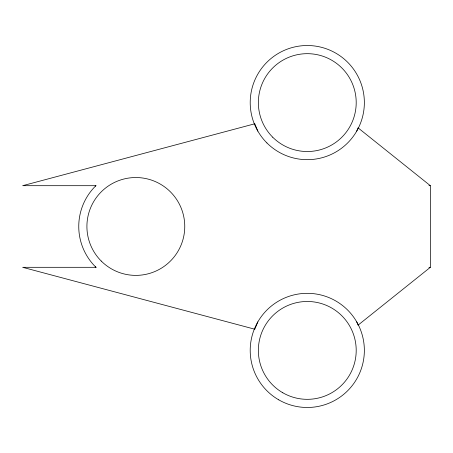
<?xml version="1.0" encoding="UTF-8"?>
<svg xmlns="http://www.w3.org/2000/svg" width="453" height="453" viewBox="0 0 453 453"><rect width="100%" height="100%" fill="white"/><g stroke="black" fill="none" stroke-linecap="round" stroke-linejoin="round"><path stroke-width="0.68" d="M257.853 321.868L254.807 329.218L22.65 267.31L96.115 267.31L95.475 266.823A57.078 57.078 0 0 1 95.475 186.098L95.894 185.69M356.715 131.132L358.068 127.865L430.35 185.69L430.35 267.31L358.068 325.135L356.715 321.868M95.475 186.098L96.008 185.69L22.65 185.69L254.807 123.782L257.853 131.132M428.934 185.69L430.35 185.69M428.934 267.31L430.35 267.31M95.475 266.823L95.996 267.31M101.24 261.053A48.924 48.924 0 0 0 183.091 239.122A48.924 48.924 0 0 0 123.171 179.201A48.924 48.924 0 0 0 101.24 261.053M266.925 142.955A57.078 57.078 0 0 0 362.417 117.367A57.078 57.078 0 0 0 292.508 47.463A57.078 57.078 0 0 0 266.925 142.955M272.689 137.191A48.924 48.924 0 0 0 354.54 115.26A48.924 48.924 0 0 0 294.62 55.34A48.924 48.924 0 0 0 272.689 137.191M282.819 392.774A48.924 48.924 0 0 0 356.205 350.407A48.924 48.924 0 0 0 282.819 308.034A48.924 48.924 0 0 0 282.819 392.774M278.742 399.835A57.078 57.078 0 0 0 364.359 350.407A57.078 57.078 0 0 0 278.742 300.973A57.078 57.078 0 0 0 278.742 399.835"/></g></svg>
